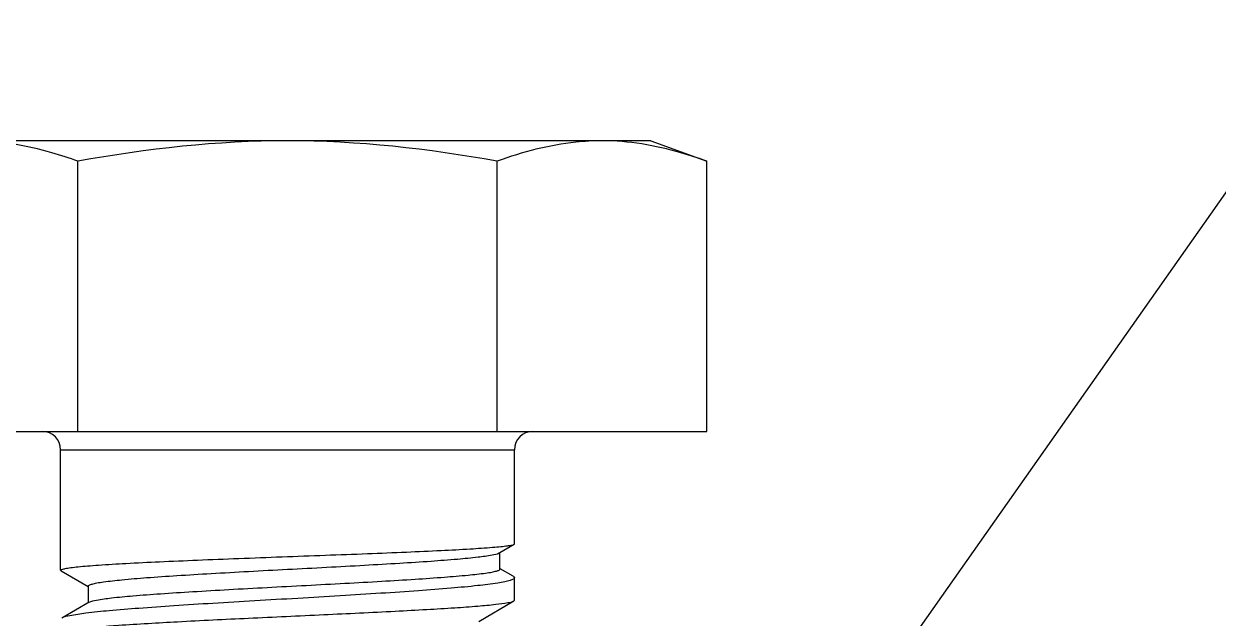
# Model space of a CAD drawing. Extents: x 27938 to 650306, y -92720 to 1524912.
# Drawn here: x 325447.7 to 325753.3, y 846671.1 to 846823 of the extents above; entities that cross this region are included whole.
import ezdxf

# ---------------------------------------------------------------- set-up
doc = ezdxf.new("R2010")
doc.units = 0
doc.header["$LTSCALE"] = 1000
doc.header["$MEASUREMENT"] = 0
doc.styles.get("Standard").update_dxf_attribs({"font": 'gbenor.shx', "bigfont": 'gbcbig.shx'})
doc.dimstyles.get("Standard").update_dxf_attribs({"dimtxt": 0.18, "dimasz": 0.18, "dimexe": 0.18, "dimexo": 0.0625, "dimgap": 0.09, "dimtad": 0, "dimtih": 1, "dimtoh": 1, "dimdec": 4, "dimzin": 0, "dimdsep": 46, "dimtxsty": 'Standard', "dimcen": 0.09, "dimadec": 0, "dimazin": 0, "dimtfac": 1, "dimtdec": 4, "dimtofl": 0, "dimtmove": 0, "dimatfit": 3, "dimfxl": 1, "dimtolj": 1, "dimtzin": 0, "dimarcsym": 0})

msp = doc.modelspace()

# ---------------------------------------------------------------- linework, layer by layer
at = {"linetype": 'Continuous'}
for p, q in [((325608.09, 846793.16), (325422.24, 846793.16)), ((325608.1, 846793.16), (325622.47, 846787.92)), ((325461.52, 846718.81), (325461.52, 846787.92)), ((325568.82, 846718.81), (325568.82, 846787.92)), ((325622.47, 846718.81), (325622.47, 846787.92)), ((325407.86, 846718.81), (325622.47, 846718.81)), ((325457.09, 846683.33), (325457.09, 846714.17)), ((325457.09, 846683.33), (325457.09, 846714.17)), ((325457.09, 846714.17), (325573.25, 846714.17)), ((325573.25, 846690.11), (325573.25, 846714.17)), ((325573.25, 846690.11), (325573.25, 846714.17)), ((325569.31, 846687.77), (325569.52, 846687.89)), ((325569.52, 846687.89), (325573.14, 846689.99)), ((325569.52, 846683.66), (325569.52, 846687.89)), ((325573.14, 846689.99), (325573.25, 846690.11)), ((325457.09, 846683.33), (325457.09, 846683.36)), ((325457.22, 846683.17), (325457.09, 846683.33)), ((325457.22, 846683.17), (325464.09, 846679.18)), ((325569.58, 846683.75), (325569.52, 846683.78)), ((325572.93, 846681.81), (325569.58, 846683.75)), ((325572.93, 846681.81), (325573.25, 846681.43)), ((325573.25, 846675.69), (325573.25, 846681.43)), ((325573.25, 846675.69), (325573.25, 846681.43)), ((325464.09, 846679.18), (325464.15, 846679.15)), ((325464.15, 846679.28), (325464.15, 846675.05)), ((325464.37, 846675.18), (325457.36, 846671.11)), ((325564.11, 846670.27), (325573.08, 846675.49)), ((325573.08, 846675.49), (325573.25, 846675.69))]:
    msp.add_line(p, q, dxfattribs=at)
for centre, radius, start, end in [((325452.44, 846714.17), 4.65, 0, 90), ((325577.89, 846714.17), 4.65, 90, 180), ((325573.03, 846681.43), 0.216, 352.473, 359.9874)]:
    msp.add_arc(centre, radius, start, end, dxfattribs=at)
for points, knots in [([(325461.52, 846787.92), (325459.32, 846788.72), (325450.66, 846791.6), (325441.49, 846793.16), (325434.69, 846793.16)], [0, 0, 0, 0, 0.255699, 1, 1, 1, 1]), ([(325595.65, 846793.16), (325593.39, 846793.16), (325584.25, 846792.67), (325575.29, 846790.28), (325568.82, 846787.92)], [0, 0, 0, 0, 0.246322, 1, 1, 1, 1]), ([(325622.47, 846787.92), (325620.28, 846788.72), (325611.61, 846791.6), (325602.44, 846793.16), (325595.65, 846793.16)], [0, 0, 0, 0, 0.255699, 1, 1, 1, 1]), ([(325457.09, 846683.36), (325457.12, 846683.48), (325457.62, 846683.64), (325458.41, 846683.84), (325459.83, 846684.05), (325461.7, 846684.26), (325464.09, 846684.47), (325468.17, 846684.77), (325474.31, 846685.14), (325482.75, 846685.55), (325492.37, 846685.96), (325502.84, 846686.38), (325513.75, 846686.79), (325524.72, 846687.19), (325535.34, 846687.59), (325545.21, 846687.99), (325553.99, 846688.38), (325561.33, 846688.77), (325566.44, 846689.1), (325569.6, 846689.39), (325571.25, 846689.57), (325572.37, 846689.76), (325572.96, 846689.89), (325573.14, 846689.99)], [0, 0, 0, 0, 0.003381, 0.010986, 0.023001, 0.039366, 0.059948, 0.084568, 0.144999, 0.218466, 0.30228, 0.393369, 0.488398, 0.583881, 0.67631, 0.762298, 0.838693, 0.902698, 0.951975, 0.970513, 0.984751, 0.994586, 1, 1, 1, 1]), ([(325464.15, 846679.28), (325464.15, 846679.4), (325464.54, 846679.66), (325465.26, 846679.87), (325466.51, 846680.14), (325469.03, 846680.52), (325473.29, 846680.99), (325479.54, 846681.5), (325487.17, 846682.02), (325495.86, 846682.54), (325505.31, 846683.07), (325515.16, 846683.59), (325525.04, 846684.11), (325534.62, 846684.63), (325543.53, 846685.14), (325551.47, 846685.65), (325558.15, 846686.17), (325563.39, 846686.63), (325566.91, 846687.15), (325568.77, 846687.46), (325569.31, 846687.77)], [0, 0, 0, 0, 0.003478, 0.010905, 0.022714, 0.038888, 0.08377, 0.143931, 0.217105, 0.300546, 0.391147, 0.485568, 0.580364, 0.672117, 0.757557, 0.833683, 0.897862, 0.947927, 0.982266, 1, 1, 1, 1]), ([(325573.25, 846681.4), (325573.23, 846681.25), (325572.8, 846680.95), (325571.98, 846680.68), (325570.62, 846680.35), (325567.87, 846679.88), (325563.26, 846679.32), (325556.49, 846678.69), (325548.23, 846678.05), (325538.78, 846677.42), (325528.49, 846676.78), (325517.72, 846676.15), (325506.86, 846675.52), (325496.29, 846674.89), (325486.4, 846674.27), (325477.55, 846673.66), (325470.05, 846673.04), (325464.14, 846672.48), (325460.12, 846671.85), (325457.99, 846671.48), (325457.36, 846671.11)], [0, 0, 0, 0, 0.003886, 0.011519, 0.02334, 0.039356, 0.083514, 0.142565, 0.214445, 0.296599, 0.386099, 0.479746, 0.574189, 0.666041, 0.75202, 0.829053, 0.894388, 0.945711, 0.981256, 1, 1, 1, 1]), ([(325464.37, 846675.18), (325464.95, 846675.52), (325466.92, 846675.83), (325470.62, 846676.38), (325476.09, 846676.86), (325483.02, 846677.4), (325491.2, 846677.91), (325500.3, 846678.44), (325509.98, 846678.96), (325519.89, 846679.48), (325529.67, 846680), (325538.97, 846680.52), (325547.45, 846681.03), (325554.83, 846681.54), (325560.84, 846682.04), (325564.9, 846682.48), (325567.3, 846682.84), (325568.48, 846683.1), (325569.15, 846683.3), (325569.52, 846683.54), (325569.52, 846683.66)], [0, 0, 0, 0, 0.01879, 0.054986, 0.107411, 0.174108, 0.252565, 0.339846, 0.432717, 0.527771, 0.621558, 0.710715, 0.792084, 0.862827, 0.920523, 0.963255, 0.978576, 0.989732, 0.99673, 1, 1, 1, 1]), ([(325461.6, 846668.36), (325465.03, 846668.79), (325473.49, 846669.43), (325488.01, 846670.28), (325505.53, 846671.13), (325524.1, 846671.98), (325539.32, 846672.7), (325550.48, 846673.3), (325557.54, 846673.72), (325563.41, 846674.15), (325567.97, 846674.54), (325571.01, 846674.98), (325572.62, 846675.22), (325573.08, 846675.49)], [0, 0, 0, 0, 0.092558, 0.227667, 0.390531, 0.563263, 0.72685, 0.799502, 0.863318, 0.916535, 0.9577, 0.985721, 1, 1, 1, 1])]:
    msp.add_open_spline(points, degree=3, knots=knots, dxfattribs=at)
for points in [[(325515.17, 846793.16), (325497.2, 846793.16), (325479.19, 846791.14), (325461.52, 846787.92)], [(325568.82, 846787.92), (325551.14, 846791.14), (325533.14, 846793.16), (325515.17, 846793.16)]]:
    msp.add_open_spline(points, degree=3, dxfattribs=at)

# ---------------------------------------------------------------- leaders
msp.add_leader([(325573.25, 846521.34), (326589.42, 847964.64)], dimstyle='Standard', override={"dimgap": 20, "dimtad": 0})

doc.saveas('drawing.dxf')
